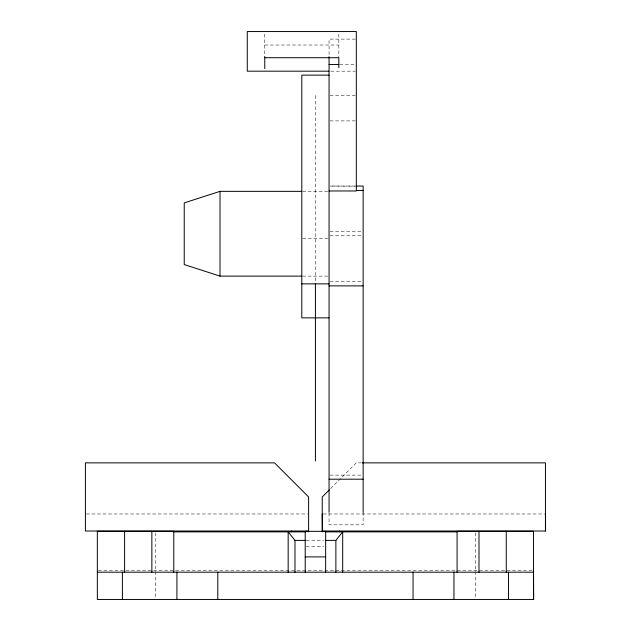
<?xml version="1.0" encoding="UTF-8"?>
<svg xmlns="http://www.w3.org/2000/svg" width="631" height="631" viewBox="0 0 631 631"><rect width="100%" height="100%" fill="white"/><g stroke="black" fill="none" stroke-linecap="round" stroke-linejoin="round"><path stroke-width="0.47" stroke-dasharray="3.15 2.37" d="M330.589 488.591L356.318 462.862L361.248 462.862M355.348 39.122L329.059 39.122L329.059 55.686M264.768 45.014L338.831 45.014M339.77 64.465L355.348 64.465M330.778 71.177L355.34 71.177M330.029 95.549L355.348 95.549M330.029 120.892L355.348 120.892M355.348 186.035L330.029 186.035L355.348 186.161M302.533 191.351L328.081 191.351M330.029 231.703L362.162 231.703M330.029 235.765L362.162 235.765M302.77 238.668L328.088 238.668M302.533 276.118L328.081 276.118M330.029 281.434L362.162 281.434M330.029 475.127L362.162 475.127M86.392 513.981L307.628 513.981M323.23 513.981L544.608 513.981M306.177 540.388L323.703 540.388M306.177 546.635L323.703 546.635M98.326 570.471L323.963 570.471M324.784 570.471L532.706 570.471M475.561 532.848L475.561 598.472M363.133 512.301L363.133 524.826L329.059 524.826L329.059 512.301M338.831 34.121L338.831 57.713M315.429 95.549L315.429 283.871M264.768 34.121L264.768 57.713M155.447 532.848L155.447 598.472"/><path stroke-width="0.95" d="M335.873 572.191L335.873 540.388L342.688 531.87L342.688 572.191M329.201 489.987L322.244 496.936L322.244 531.87M301.555 191.351L220.014 191.351L184.236 202.906L184.236 264.563L220.014 276.118L301.555 276.118M264.768 57.713L338.831 57.713L338.831 67.698M329.059 64.465L338.792 64.465M328.814 71.177L247.273 71.177L247.273 31.55L356.318 31.55L356.318 190.972L329.059 190.972M329.059 75.128L301.799 75.128L301.799 317.858L329.059 317.858M356.318 186.035L363.133 186.035L363.133 512.301M356.318 190.475L363.133 190.475M301.799 283.871L329.059 283.871M329.059 285.875L363.133 285.875M362.233 462.862L545.444 462.862L545.444 531.018M329.059 479.197L363.133 479.197M322.244 513.981L322.386 531.018M545.444 513.981L545.586 531.018L322.244 531.018M308.614 531.018L85.414 531.018L85.414 462.862L274.54 462.862L308.614 496.936L308.614 531.87M173.777 531.87L305.775 531.87M325.083 531.87L457.081 531.87M288.17 572.191L288.17 531.87L294.985 540.388L305.207 540.388M325.651 540.388L335.873 540.388M305.207 556.897L325.651 556.897M533.518 570.471L533.684 599.45L97.34 599.45L97.34 531.294L173.777 531.294L173.777 572.191M97.34 572.191L533.518 572.191M533.518 599.45L533.518 531.294L457.081 531.294L457.081 572.191M508.468 572.191L508.468 599.45M506.259 531.294L506.259 572.191M478.992 531.294L478.992 572.191M453.941 572.191L453.941 599.45M413.053 572.191L413.053 599.45M339.281 531.018L339.281 531.87M329.059 56.664L329.059 512.301M325.651 572.191L325.651 531.341L305.207 531.341L305.207 572.191M315.429 283.871L315.429 460.977M294.985 540.388L294.985 572.191M291.577 531.018L291.577 531.87M264.768 56.814L264.768 68.605M220.014 191.351L220.014 276.118M217.805 572.191L217.805 599.45M176.917 572.191L176.917 599.45M151.858 531.294L151.858 572.191M124.599 531.294L124.599 572.191M122.39 572.191L122.39 599.45"/></g></svg>
